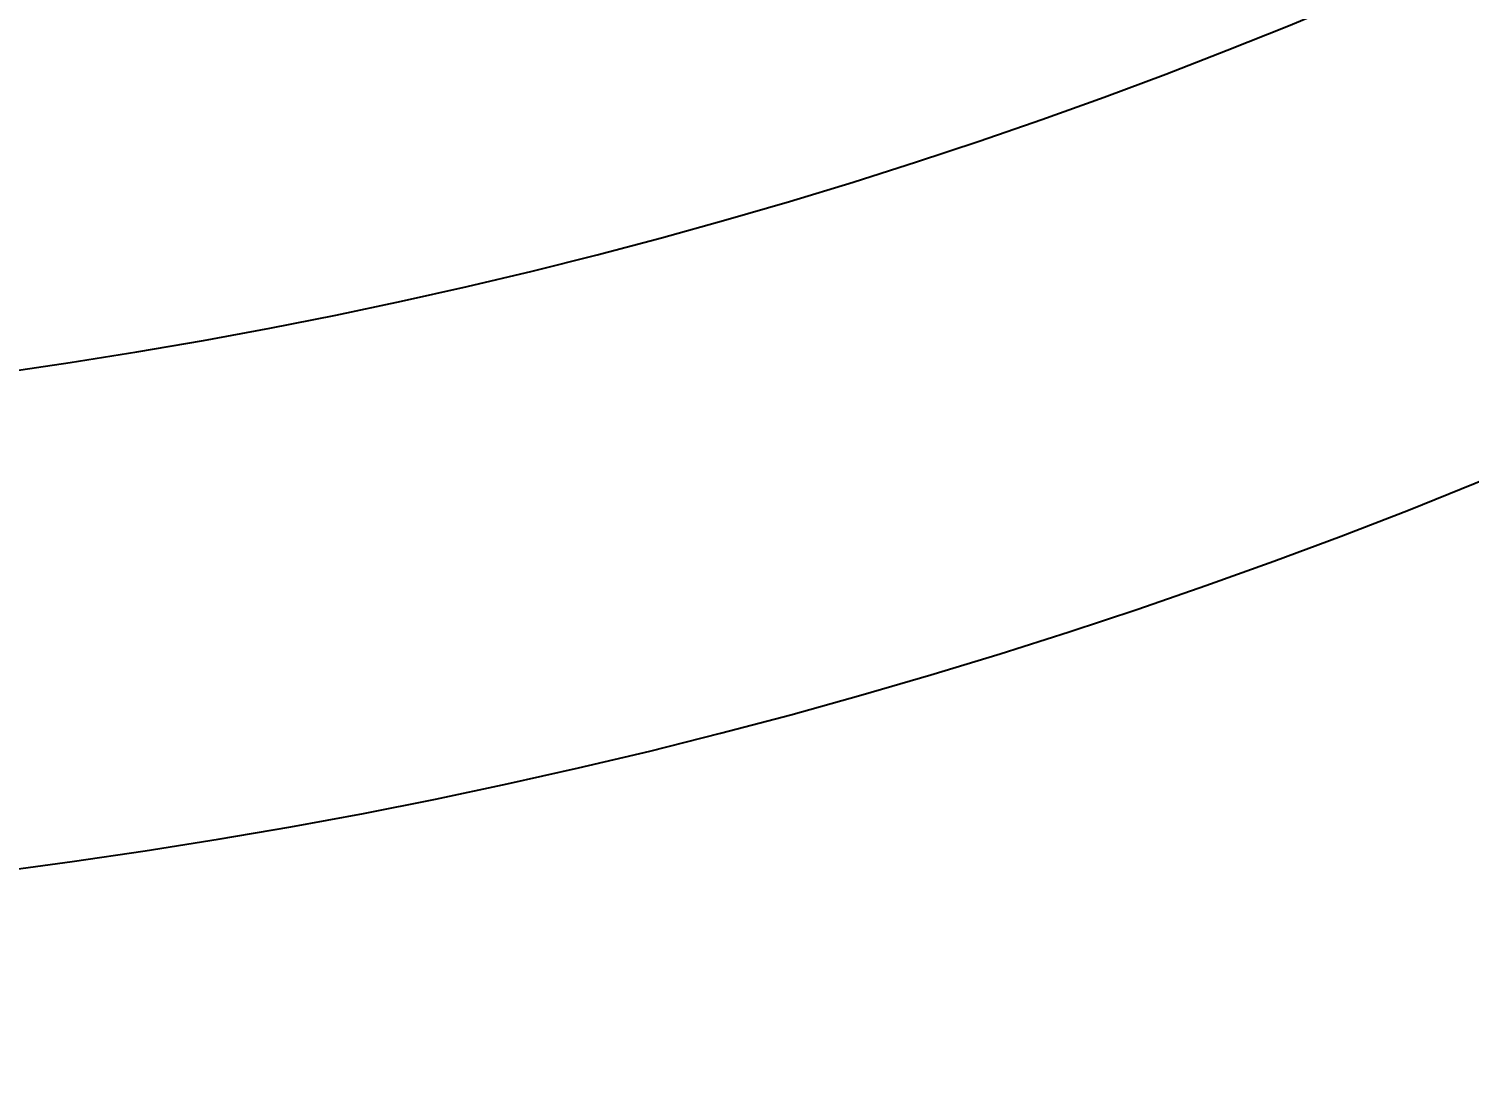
# Model space of a CAD drawing. Extents: x 1488 to 2842, y 0 to 992.
# Drawn here: x 2217.978 to 2220.019, y 346.094 to 347.561 of the extents above; entities that cross this region are included whole.
import ezdxf

# ---------------------------------------------------------------- set-up
doc = ezdxf.new("R2010")
doc.units = 0
doc.header["$LTSCALE"] = 10
doc.header["$MEASUREMENT"] = 0
doc.header["$PDMODE"] = 3
doc.header["$PDSIZE"] = -10
doc.layers.get('0').update_dxf_attribs({"linetype": 'CONTINUOUS'})
doc.layers.get('DEFPOINTS').update_dxf_attribs({"linetype": 'CONTINUOUS'})
doc.layers.add('1', color=7, linetype='CONTINUOUS')
doc.styles.add('Daelim Dimension', font='')
doc.styles.get('Daelim Dimension').set_extended_font_data('나눔고딕')
doc.dimstyles.new('DEFAULT', dxfattribs={"dimscale": 2, "dimtxt": 2, "dimasz": 2, "dimexe": 0, "dimexo": 2, "dimgap": 1, "dimtad": 1, "dimdec": 1, "dimzin": 9, "dimdsep": 46, "dimtxsty": 'Daelim Dimension', "dimcen": 0.5, "dimclrd": 252, "dimclre": 252, "dimclrt": 3, "dimadec": 1, "dimazin": 0, "dimtfac": 1, "dimtdec": 1, "dimtix": 1, "dimtmove": 0, "dimatfit": 3, "dimfxl": 1, "dimtolj": 1, "dimtzin": 1, "dimlwd": 9, "dimlwe": 9, "dimarcsym": 0})

# ---------------------------------------------------------------- blocks, each defined once
blk = doc.blocks.new('*D6')
at = {"color": 5, "lineweight": 9, "ltscale": 0.5, "transparency": 16777216}
for p, q in [((2178.0853, 386.866), (2126.3723, 386.866)), ((2126.3723, 328.3573), (2126.3723, 382.866)), ((2267.7437, 324.3573), (2126.3723, 324.3573))]:
    blk.add_line(p, q, dxfattribs=at)
at = {"color": 5, "ltscale": 0.5, "transparency": 16777216}
for points in [[(2125.7057, 382.866), (2127.039, 382.866), (2126.3723, 386.866)], [(2125.7057, 328.3573), (2127.039, 328.3573), (2126.3723, 324.3573)]]:
    blk.add_solid(points, dxfattribs=at)
at = {"layer": 'DEFPOINTS', "color": 0, "ltscale": 0.5, "transparency": 16777216}
for p in [(2126.3723, 386.866), (2182.0853, 386.866), (2271.7437, 324.3573)]:
    blk.add_point(p, dxfattribs=at)
at = {"color": 7, "lineweight": -3, "ltscale": 0.5, "transparency": 16777216, "insert": (2118.6713, 355.6117), "char_height": 10, "attachment_point": 5, "rotation": 90, "style": 'Daelim Dimension'}
blk.add_mtext('\\A1;62.5', dxfattribs=at)
blk = doc.blocks.new('*D7')
at = {"color": 5, "lineweight": 9, "ltscale": 0.5, "transparency": 16777216}
for p, q in [((2182.0853, 382.866), (2182.0853, 269.7976)), ((2296.3621, 282.8518), (2296.3621, 269.7976)), ((2186.0853, 269.7976), (2292.3621, 269.7976))]:
    blk.add_line(p, q, dxfattribs=at)
at = {"color": 5, "ltscale": 0.5, "transparency": 16777216}
for points in [[(2186.0853, 270.4642), (2186.0853, 269.1309), (2182.0853, 269.7976)], [(2292.3621, 270.4642), (2292.3621, 269.1309), (2296.3621, 269.7976)]]:
    blk.add_solid(points, dxfattribs=at)
at = {"layer": 'DEFPOINTS', "color": 0, "ltscale": 0.5, "transparency": 16777216}
for p in [(2182.0853, 386.866), (2296.3621, 286.8518), (2296.3621, 269.7976)]:
    blk.add_point(p, dxfattribs=at)
at = {"color": 7, "lineweight": -3, "ltscale": 0.5, "transparency": 16777216, "insert": (2239.2237, 277.4414), "char_height": 10, "attachment_point": 5, "style": 'Daelim Dimension'}
blk.add_mtext('\\A1;114.5', dxfattribs=at)
blk = doc.blocks.new('*D9')
at = {"color": 5, "lineweight": 9, "ltscale": 0.5, "transparency": 16777216}
for p, q in [((2196.0877, 459.4034), (2069.4245, 459.4034)), ((2069.4245, 328.3573), (2069.4245, 455.4034)), ((2267.7437, 324.3573), (2069.4245, 324.3573))]:
    blk.add_line(p, q, dxfattribs=at)
at = {"color": 5, "ltscale": 0.5, "transparency": 16777216}
for points in [[(2068.7578, 455.4034), (2070.0912, 455.4034), (2069.4245, 459.4034)], [(2068.7578, 328.3573), (2070.0912, 328.3573), (2069.4245, 324.3573)]]:
    blk.add_solid(points, dxfattribs=at)
at = {"layer": 'DEFPOINTS', "color": 0, "ltscale": 0.5, "transparency": 16777216}
for p in [(2069.4245, 459.4034), (2200.0877, 459.4034), (2271.7437, 324.3573)]:
    blk.add_point(p, dxfattribs=at)
at = {"color": 7, "lineweight": -3, "ltscale": 0.5, "transparency": 16777216, "insert": (2061.9738, 391.8804), "char_height": 10, "attachment_point": 5, "rotation": 90, "style": 'Daelim Dimension'}
blk.add_mtext('\\A1;135', dxfattribs=at)

msp = doc.modelspace()

# ---------------------------------------------------------------- linework, layer by layer
at = {"layer": '1', "color": 7, "linetype": 'Continuous', "lineweight": -3}
for radius in [11.4659, 8.35, 7.65]:
    msp.add_arc((2216.8712, 354.65), radius, 180, 0, dxfattribs=at)

# ---------------------------------------------------------------- dimensions: what is measured, and where the dimension line sits
at = {"color": 5, "lineweight": -3, "ltscale": 0.5}
for base, p2, picture, middle in [((2069.4245, 459.4034), (2200.0877, 459.4034), '*D9', (2061.9738, 391.8804)), ((2126.3723, 386.866), (2182.0853, 386.866), '*D6', (2118.6713, 355.6117))]:
    dim = msp.add_linear_dim(base=base, p1=(2271.7437, 324.3573), p2=p2, angle=90, dimstyle='DEFAULT', override={"dimtxt": 5, "dimclrd": 5, "dimclre": 5, "dimclrt": 7}, dxfattribs=at)
    dim.commit()
    dim.dimension.update_dxf_attribs({"geometry": picture, "text_midpoint": middle})
dim = msp.add_linear_dim(base=(2296.3621, 269.7976), p1=(2182.0853, 386.866), p2=(2296.3621, 286.8518), text='114.5', dimstyle='DEFAULT', override={"dimtxt": 5, "dimclrd": 5, "dimclre": 5, "dimclrt": 7}, dxfattribs=at)
dim.commit()
dim.dimension.update_dxf_attribs({"geometry": '*D7', "text_midpoint": (2239.2237, 277.4414)})

doc.saveas('drawing.dxf')
